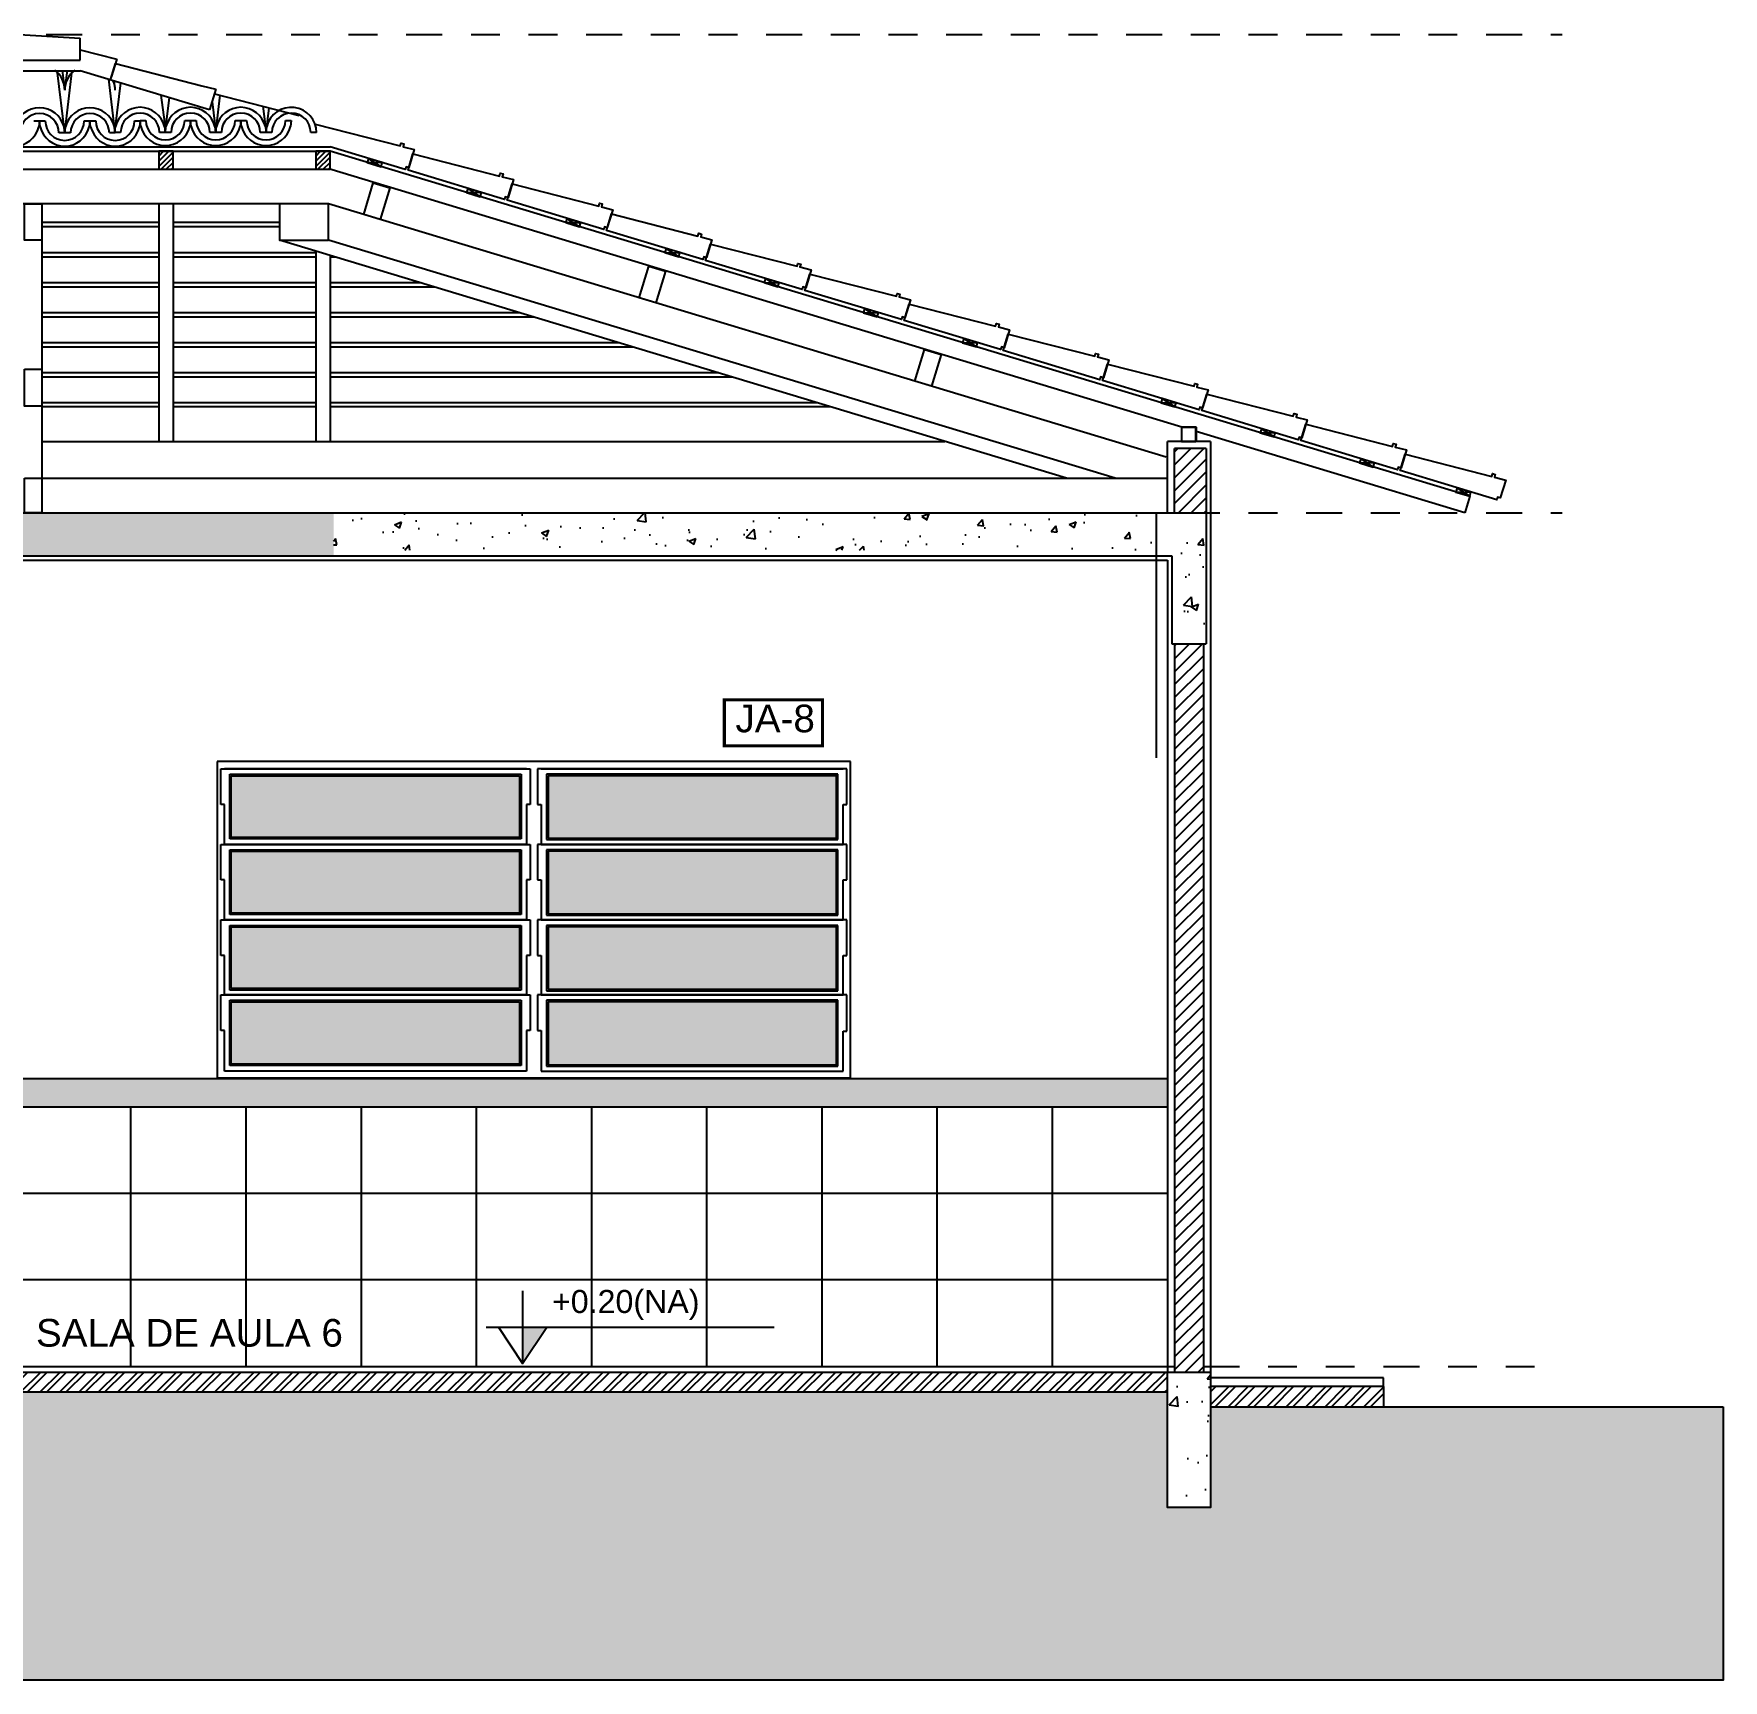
# Model space of a CAD drawing. Extents: x 183 to 373, y 23 to 105.
# Drawn here: x 261.7 to 267.57, y 79.7 to 85.42 of the extents above; entities that cross this region are included whole.
import ezdxf

# ---------------------------------------------------------------- set-up
doc = ezdxf.new("R2010")
doc.units = 0
doc.header["$LTSCALE"] = 0.005
doc.linetypes.add('C5', pattern=[60, 50, -5, 0, -5])
doc.linetypes.add('TRAÇO-2PTOS_P', pattern=[0.625, 0.25, -0.125, 0, -0.125, 0, -0.125])
doc.layers.get('0').update_dxf_attribs({"linetype": 'CONTINUOUS'})
for name, color, linetype in [('01', 1, 'CONTINUOUS'), ('252', 252, 'CONTINUOUS'), ('A-COTAS', 1, 'CONTINUOUS'), ('A-ESQUADRIAS', 2, 'CONTINUOUS'), ('A-PAREDE', 5, 'CONTINUOUS'), ('A-TELHAS', 2, 'CONTINUOUS'), ('ARQ-ALV-CORTE', 4, 'CONTINUOUS'), ('ARQ-EXO-1_100', 251, 'C5'), ('ARQ-HTC', 9, 'CONTINUOUS'), ('ARQ-PIS-CORTE', 2, 'CONTINUOUS'), ('ARQ-SMB-1_050', 1, 'CONTINUOUS'), ('ARQ-SMB-1_100', 1, 'CONTINUOUS'), ('ARQ-TLH-VISTA1', 2, 'CONTINUOUS'), ('ARQ-TXT-1_075', 2, 'CONTINUOUS'), ('BL-AR-TELHA 2', 2, 'CONTINUOUS'), ('MADEIRAMENTO', 2, 'CONTINUOUS')]:
    doc.layers.add(name, color=color, linetype=linetype)
doc.styles.add('ESC-50-A20', font='arial.ttf', dxfattribs={"height": 0.1})
pattern_1 = [(50, (92.865, 34.55552), (0.25505854, -0.02231472), [0.02667, -0.29337]), (355, (92.865, 34.55552), (-0.0493408, 0.2674796), [0.021336, -0.2346968]), (100.45144, (92.88625, 34.55366), (0.20571775, 0.24516485), [0.022666, -0.24932634]), (46.1842, (92.865, 34.62664), (0.37951066, -0.05885926), [0.040005, -0.440055]), (96.63556, (92.89662, 34.62174), (0.3323658, 0.3463966), [0.033999, -0.37398985]), (351.18415, (92.865, 34.62664), (0.3323658, 0.3463966), [0.03200395, -0.3520436]), (21, (92.90056, 34.60886), (0.21226015, -0.14317128), [0.02667, -0.29337]), (326, (92.90056, 34.60886), (0.08652284, 0.25786315), [0.021336, -0.234696]), (71.45144, (92.91824, 34.59693), (0.298783, 0.11469188), [0.022666, -0.2493259]), (37.5, (92.865, 34.55552), (0.004324045, 0.118377054), [0, -0.2318512, 0, -0.238252, 0, -0.235585]), (7.5, (92.865, 34.55552), (0.09354753, 0.140252805), [0, -0.1358392, 0, -0.2265172, 0, -0.089789]), (327.5, (92.7857, 34.55552), (0.189826833, -0.00802024), [0, -0.0889, 0, -0.277368, 0, -0.368046]), (317.5, (92.75014, 34.55552), (0.20738085, 0.03559709), [0, -0.11557, 0, -0.1842008, 0, -0.261366])]
pattern_2 = [(45, (92.864996, 34.55552), (-0.0224506403, 0.0224506403), [])]
pattern_3 = [(45, (92.864996, 34.55552), (-0.03367596, 0.03367596), []), (45, (92.887447, 34.55552), (-0.03367596, 0.03367596), [])]

# ---------------------------------------------------------------- blocks, each defined once
blk = doc.blocks.new('T2')
at = {"linetype": 'Continuous'}
blk.add_lwpolyline([(0, 0.0594), (0.31, 0.073), (0.3096, 0.083), (0.3196, 0.0834), (0.32, 0.0734), (0.36, 0.075), (0.36, 0.0099), (0.35, 0.0099), (0.35, 0), (0, 0), (0.0001, 0.0594)], dxfattribs=at)
blk = doc.blocks.new('FNDE-Nível Corte-1_050')
blk.add_hatch(color=251).paths.add_polyline_path([(140.6568, -0.1868), (140.7408, -0.1868), (140.6568, -0.3128)])
at = {"color": 251}
for p, q in [((140.6568, -0.0608), (140.6568, -0.3128)), ((140.5308, -0.1868), (141.5308, -0.1868))]:
    blk.add_line(p, q, dxfattribs=at)
blk.add_lwpolyline([(140.5728, -0.1868), (140.6568, -0.3128), (140.7408, -0.1868)], dxfattribs=at)

msp = doc.modelspace()

# ---------------------------------------------------------------- hatches: boundary and pattern name
at = {"layer": 'A-COTAS'}
h = msp.add_hatch(color=252, dxfattribs=at)
h.set_gradient(color1=(91, 91, 91), one_color=1, tint=1, name='INVHEMISPHERICAL')
h.paths.add_polyline_path([(262.3867, 82.8394), (262.3867, 82.6249), (263.3879, 82.6249), (263.3879, 82.8394)])
h.paths.add_polyline_path([(262.3867, 82.5769), (262.3867, 82.3624), (263.3879, 82.3624), (263.3879, 82.5769)])
h.paths.add_polyline_path([(262.3867, 82.3144), (262.3867, 82.0999), (263.3879, 82.0999), (263.3879, 82.3144)])
h.paths.add_polyline_path([(262.3867, 82.0544), (262.3867, 81.8374), (263.3879, 81.8374), (263.3879, 82.0544)])
h.paths.add_polyline_path([(264.4879, 82.6226), (264.4879, 82.8394), (263.4867, 82.8394), (263.4867, 82.6226)])
h.paths.add_polyline_path([(264.4879, 82.3601), (264.4879, 82.5769), (263.4867, 82.5769), (263.4867, 82.3601)])
h.paths.add_polyline_path([(264.4879, 82.0976), (264.4879, 82.3144), (263.4867, 82.3144), (263.4867, 82.0976)])
h.paths.add_polyline_path([(263.4867, 82.0544), (263.4867, 81.8351), (264.4879, 81.8351), (264.4879, 82.0544)])
at = {"layer": 'A-ESQUADRIAS'}
h = msp.add_hatch(dxfattribs=at)
h.set_pattern_fill('GOST_WOOD', color=251, scale=0.01, angle=90)
h.set_pattern_definition([(180, (218.797824, -81.4883), (7e-18, 0.06), [0.1, -0.02]), (180, (218.817824, -81.4683), (7e-18, 0.06), [0.06, -0.015, 0.03, -0.015]), (180, (218.847824, -81.4483), (7e-18, 0.06), [0.1, -0.02])])
h.paths.add_polyline_path([(265.6373, 81.688), (265.6373, 81.788), (257.6373, 81.788), (257.6373, 81.688)])
at = {"layer": 'ARQ-HTC'}
h = msp.add_hatch(dxfattribs=at)
h.set_pattern_fill('ANSI31', color=256, scale=0.004, style=0)
h.set_pattern_definition([(45, (14.69506, 37.775708), (-0.0089802561, 0.0089802561), [])])
h.paths.add_polyline_path([(262.1347, 84.9458), (262.1847, 84.9458), (262.1847, 85.0085), (262.1347, 85.0085)])
h = msp.add_hatch(dxfattribs=at)
h.set_pattern_fill('ANSI31', color=256, scale=0.004, style=0)
h.set_pattern_definition([(45, (15.240083, 37.775708), (-0.0089802561, 0.0089802561), [])])
h.paths.add_polyline_path([(262.6798, 84.9458), (262.7298, 84.9458), (262.7298, 85.0085), (262.6798, 85.0085)])
h = msp.add_hatch(dxfattribs=at)
h.set_pattern_fill('ANSI31', color=251, scale=0.01, style=0)
h.set_pattern_definition(pattern_2)
h.paths.add_polyline_path([(265.6623, 83.9757), (265.7723, 83.9757), (265.7723, 83.7528), (265.6623, 83.7528)])
h = msp.add_hatch(dxfattribs=at)
h.set_pattern_fill('AR-CONC', color=251, scale=0.0014, style=0)
h.set_pattern_definition(pattern_1)
h.paths.add_polyline_path([(262.7419, 83.7528), (253.4798, 83.7528), (253.4798, 83.6028), (262.7419, 83.6028)])
h = msp.add_hatch(dxfattribs=at)
h.set_pattern_fill('AR-CONC', color=251, scale=0.0014, style=0)
h.set_pattern_definition(pattern_1)
h.paths.add_polyline_path([(265.7723, 83.7528), (262.7419, 83.7528), (262.7419, 83.6228), (265.6523, 83.6228), (265.6523, 83.2978), (265.7723, 83.2978)])
h = msp.add_hatch(dxfattribs=at)
h.set_pattern_fill('ANSI31', color=251, scale=0.01, style=0)
h.set_pattern_definition(pattern_2)
h.paths.add_polyline_path([(265.6623, 83.2978), (265.7623, 83.2978), (265.7623, 80.7678), (265.6623, 80.7678)])
h = msp.add_hatch(dxfattribs=at)
h.set_pattern_fill('ANSI32', color=251, scale=0.005, style=0)
h.set_pattern_definition(pattern_3)
h.paths.add_polyline_path([(257.6373, 80.6978), (265.6373, 80.6978), (265.6373, 80.7678), (257.6373, 80.7678)])
h = msp.add_hatch(dxfattribs=at)
h.set_pattern_fill('AR-CONC', color=251, scale=0.0014, style=0)
h.set_pattern_definition(pattern_1)
h.paths.add_polyline_path([(265.7873, 80.7678), (265.6373, 80.7678), (265.6373, 80.2978), (265.7873, 80.2978)])
h = msp.add_hatch(dxfattribs=at)
h.set_pattern_fill('EARTH', color=252, scale=0.02, angle=45, style=0)
h.set_pattern_definition([(45, (92.865, 34.55552), (1e-17, 0.17960512), [0.127, -0.127]), (45, (92.83132, 34.5892), (1e-17, 0.17960512), [0.127, -0.127]), (45, (92.79764, 34.62287), (1e-17, 0.17960512), [0.127, -0.127]), (135, (92.79764, 34.64532), (-0.17960512, 1e-17), [0.127, -0.127]), (135, (92.83132, 34.679), (-0.17960512, 1e-17), [0.127, -0.127]), (135, (92.865, 34.71267), (-0.17960512, 1e-17), [0.127, -0.127])])
h.paths.add_polyline_path([(249.3373, 80.2978), (249.3373, 80.6978), (247.7524, 80.6978), (247.7524, 79.6978), (267.5675, 79.6978), (267.5675, 80.6478), (265.7873, 80.6478), (265.7873, 80.2978), (265.6373, 80.2978), (265.6373, 80.6978), (257.6373, 80.6978), (257.6373, 80.2978), (257.4873, 80.2978), (257.4873, 80.6978), (249.4873, 80.6978), (249.4873, 80.2978)])
h = msp.add_hatch(dxfattribs=at)
h.set_pattern_fill('ANSI32', color=251, scale=0.005, style=0)
h.set_pattern_definition(pattern_3)
h.paths.add_polyline_path([(265.7873, 80.7178), (266.3873, 80.7178), (266.3873, 80.6478), (265.7873, 80.6478)])

# ---------------------------------------------------------------- linework, layer by layer
msp.add_line((265.5983, 83.7528), (265.5983, 82.9018))
at = {"color": 1}
msp.add_line((257.6373, 83.5878), (265.6373, 83.5878), dxfattribs=at)
at = {"color": 3}
for points in [[(262.1347, 84.9458), (262.1847, 84.9458), (262.1847, 85.0085), (262.1347, 85.0085)], [(262.6798, 84.9458), (262.7298, 84.9458), (262.7298, 85.0085), (262.6798, 85.0085)], [(262.9039, 84.7717), (262.8465, 84.7891), (262.8798, 84.899), (262.9372, 84.8816)], [(263.861, 84.4819), (263.8036, 84.4993), (263.8369, 84.6092), (263.8943, 84.5919)], [(264.8181, 84.1921), (264.7607, 84.2095), (264.7939, 84.3194), (264.8514, 84.3021)], [(265.686, 84.0007), (265.736, 84.0007), (265.736, 84.0507), (265.686, 84.0507)], [(265.7373, 84.0007), (265.6873, 84.0007), (265.6873, 84.0507), (265.7373, 84.0507)]]:
    msp.add_lwpolyline(points, close=True, dxfattribs=at)
at = {"layer": '01', "color": 251}
for p, q in [((262.1347, 84.8262), (262.1347, 84.0007)), ((262.1847, 84.8262), (262.1847, 84.0007)), ((262.1347, 84.7608), (261.7283, 84.7608)), ((262.1347, 84.7463), (261.7283, 84.7463)), ((262.5542, 84.7608), (262.1847, 84.7608)), ((262.5542, 84.7463), (262.1847, 84.7463)), ((262.1347, 84.6556), (261.7283, 84.6556)), ((262.6798, 84.6556), (262.1847, 84.6556)), ((262.6798, 84.6621), (262.6798, 84.0007)), ((262.1347, 84.6411), (261.7283, 84.6411)), ((262.6798, 84.6411), (262.1847, 84.6411)), ((262.7298, 84.647), (262.7298, 84.0007)), ((262.7492, 84.6411), (262.7298, 84.6411)), ((262.1347, 84.5513), (261.7283, 84.5513)), ((262.6798, 84.5513), (262.1847, 84.5513)), ((263.0459, 84.5513), (262.7298, 84.5513)), ((262.1347, 84.5368), (261.7283, 84.5368)), ((262.6798, 84.5368), (262.1847, 84.5368)), ((263.0937, 84.5368), (262.7298, 84.5368)), ((262.1347, 84.4469), (261.7283, 84.4469)), ((262.1347, 84.4325), (261.7283, 84.4325)), ((262.6798, 84.4469), (262.1847, 84.4469)), ((262.6798, 84.4325), (262.1847, 84.4325)), ((263.3904, 84.4469), (262.7298, 84.4469)), ((263.4383, 84.4325), (262.7298, 84.4325)), ((262.1347, 84.3426), (261.7283, 84.3426)), ((262.1347, 84.3281), (261.7283, 84.3281)), ((262.6798, 84.3426), (262.1847, 84.3426)), ((262.6798, 84.3281), (262.1847, 84.3281)), ((263.735, 84.3426), (262.7298, 84.3426)), ((263.7828, 84.3281), (262.7298, 84.3281)), ((262.1347, 84.2383), (261.7283, 84.2383)), ((262.1347, 84.2238), (261.7283, 84.2238)), ((262.6798, 84.2383), (262.1847, 84.2383)), ((262.6798, 84.2238), (262.1847, 84.2238)), ((264.0795, 84.2383), (262.7298, 84.2383)), ((264.1274, 84.2238), (262.7298, 84.2238)), ((262.1347, 84.1348), (261.7283, 84.1348)), ((262.6798, 84.1348), (262.1847, 84.1348)), ((264.4213, 84.1348), (262.7298, 84.1348)), ((262.1347, 84.1203), (261.7283, 84.1203)), ((262.6798, 84.1203), (262.1847, 84.1203)), ((264.4691, 84.1203), (262.7298, 84.1203)), ((261.7283, 84.0007), (264.8641, 84.0007))]:
    msp.add_line(p, q, dxfattribs=at)
at = {"layer": '01'}
for p, q in [((265.6373, 83.7528), (265.6373, 84.0007)), ((265.7873, 84.0007), (265.6373, 84.0007)), ((265.7873, 84.0007), (265.6373, 84.0007)), ((265.7873, 84.0007), (265.7873, 80.7678)), ((265.6373, 83.5878), (265.6373, 80.7678))]:
    msp.add_line(p, q, dxfattribs=at)
at = {"layer": '252'}
for p, q in [((262.0373, 81.688), (262.0373, 80.7878)), ((262.4373, 81.688), (262.4373, 80.7878)), ((262.8373, 81.688), (262.8373, 80.7878)), ((263.2373, 81.688), (263.2373, 80.7878)), ((263.6373, 81.688), (263.6373, 80.7878)), ((264.0373, 81.688), (264.0373, 80.7878)), ((264.4373, 81.688), (264.4373, 80.7878)), ((264.8373, 81.688), (264.8373, 80.7878)), ((265.2373, 81.688), (265.2373, 80.7878)), ((265.6373, 81.388), (257.6373, 81.388)), ((265.6373, 81.088), (257.6373, 81.088))]:
    msp.add_line(p, q, dxfattribs=at)
at = {"layer": 'A-COTAS'}
for p, q in [((264.5373, 82.8888), (262.3373, 82.8888)), ((262.3373, 82.8888), (262.3373, 81.7888)), ((262.35, 82.8634), (263.4246, 82.8634)), ((262.35, 82.7399), (262.35, 82.8634)), ((263.4119, 82.8634), (262.3627, 82.8634)), ((262.3817, 82.8444), (263.3929, 82.8444)), ((262.3817, 82.6199), (262.3817, 82.8444)), ((262.3867, 82.8394), (263.3879, 82.8394)), ((262.3867, 82.6249), (262.3867, 82.8394)), ((263.3879, 82.8394), (263.3879, 82.6249)), ((263.3929, 82.8444), (263.3929, 82.6199)), ((263.4246, 82.8634), (263.4246, 82.7399)), ((264.5246, 82.8634), (263.45, 82.8634)), ((263.45, 82.8634), (263.45, 82.7399)), ((263.4627, 82.8634), (264.5119, 82.8634)), ((264.4929, 82.8444), (263.4817, 82.8444)), ((263.4817, 82.8444), (263.4817, 82.6176)), ((264.4879, 82.8394), (263.4867, 82.8394)), ((263.4867, 82.8394), (263.4867, 82.6226)), ((264.4879, 82.6226), (264.4879, 82.8394)), ((264.4929, 82.6176), (264.4929, 82.8444)), ((264.5246, 82.7401), (264.5246, 82.8634)), ((264.5373, 81.7888), (264.5373, 82.8888)), ((262.3627, 82.7399), (262.35, 82.7399)), ((262.3627, 82.6009), (262.3627, 82.7399)), ((263.4246, 82.7399), (263.4119, 82.7399)), ((263.4119, 82.7399), (263.4119, 82.6009)), ((263.45, 82.7399), (263.4627, 82.7399)), ((263.4627, 82.7399), (263.4627, 82.6009)), ((264.5119, 82.6009), (264.5119, 82.7401)), ((264.5119, 82.7401), (264.5246, 82.7401)), ((263.3929, 82.6199), (262.3817, 82.6199)), ((263.3879, 82.6249), (262.3867, 82.6249)), ((263.4817, 82.6176), (264.4929, 82.6176)), ((263.4867, 82.6226), (264.4879, 82.6226)), ((262.35, 82.6009), (263.4246, 82.6009)), ((262.35, 82.4774), (262.35, 82.6009)), ((263.4119, 82.6009), (262.3627, 82.6009)), ((263.4119, 82.6009), (262.3627, 82.6009)), ((262.3817, 82.5819), (263.3929, 82.5819)), ((262.3817, 82.3574), (262.3817, 82.5819)), ((262.3867, 82.5769), (263.3879, 82.5769)), ((262.3867, 82.3624), (262.3867, 82.5769)), ((263.3879, 82.5769), (263.3879, 82.3624)), ((263.3929, 82.5819), (263.3929, 82.3574)), ((263.4246, 82.6009), (263.4246, 82.4774)), ((264.5246, 82.6009), (263.45, 82.6009)), ((263.45, 82.6009), (263.45, 82.4774)), ((263.4627, 82.6009), (264.5119, 82.6009)), ((263.4627, 82.6009), (264.5119, 82.6009)), ((264.4929, 82.5819), (263.4817, 82.5819)), ((263.4817, 82.5819), (263.4817, 82.3551)), ((264.4879, 82.5769), (263.4867, 82.5769)), ((263.4867, 82.5769), (263.4867, 82.3601)), ((264.4879, 82.3601), (264.4879, 82.5769)), ((264.4929, 82.3551), (264.4929, 82.5819)), ((264.5246, 82.4776), (264.5246, 82.6009)), ((262.3627, 82.4774), (262.35, 82.4774)), ((262.3627, 82.3384), (262.3627, 82.4774)), ((263.4246, 82.4774), (263.4119, 82.4774)), ((263.4119, 82.4774), (263.4119, 82.3384)), ((263.45, 82.4774), (263.4627, 82.4774)), ((263.4627, 82.4774), (263.4627, 82.3384)), ((264.5119, 82.3384), (264.5119, 82.4776)), ((264.5119, 82.4776), (264.5246, 82.4776)), ((262.35, 82.3384), (263.4246, 82.3384)), ((262.35, 82.2149), (262.35, 82.3384)), ((263.4119, 82.3384), (262.3627, 82.3384)), ((263.4119, 82.3384), (262.3627, 82.3384)), ((263.3929, 82.3574), (262.3817, 82.3574)), ((262.3817, 82.3194), (263.3929, 82.3194)), ((262.3817, 82.0949), (262.3817, 82.3194)), ((263.3879, 82.3624), (262.3867, 82.3624)), ((262.3867, 82.3144), (263.3879, 82.3144)), ((262.3867, 82.0999), (262.3867, 82.3144)), ((263.3879, 82.3144), (263.3879, 82.0999)), ((263.3929, 82.3194), (263.3929, 82.0949)), ((263.4246, 82.3384), (263.4246, 82.2149)), ((264.5246, 82.3384), (263.45, 82.3384)), ((263.45, 82.3384), (263.45, 82.2149)), ((263.4627, 82.3384), (264.5119, 82.3384)), ((263.4627, 82.3384), (264.5119, 82.3384)), ((263.4817, 82.3551), (264.4929, 82.3551)), ((264.4929, 82.3194), (263.4817, 82.3194)), ((263.4817, 82.3194), (263.4817, 82.0926)), ((263.4867, 82.3601), (264.4879, 82.3601)), ((264.4879, 82.3144), (263.4867, 82.3144)), ((263.4867, 82.3144), (263.4867, 82.0976)), ((264.4879, 82.0976), (264.4879, 82.3144)), ((264.4929, 82.0926), (264.4929, 82.3194)), ((264.5246, 82.2151), (264.5246, 82.3384)), ((262.3627, 82.2149), (262.35, 82.2149)), ((262.3627, 82.0784), (262.3627, 82.2149)), ((263.4246, 82.2149), (263.4119, 82.2149)), ((263.4119, 82.2149), (263.4119, 82.0784)), ((263.45, 82.2149), (263.4627, 82.2149)), ((263.4627, 82.2149), (263.4627, 82.0784)), ((264.5119, 82.0784), (264.5119, 82.2151)), ((264.5119, 82.2151), (264.5246, 82.2151)), ((262.35, 82.0784), (263.4246, 82.0784)), ((262.35, 81.9549), (262.35, 82.0784)), ((263.4119, 82.0784), (262.3627, 82.0784)), ((263.4119, 82.0784), (262.3627, 82.0784)), ((263.3929, 82.0949), (262.3817, 82.0949)), ((263.3879, 82.0999), (262.3867, 82.0999)), ((263.4246, 82.0784), (263.4246, 81.9549)), ((264.5246, 82.0784), (263.45, 82.0784)), ((263.45, 82.0784), (263.45, 81.9549)), ((263.4627, 82.0784), (264.5119, 82.0784)), ((263.4627, 82.0784), (264.5119, 82.0784)), ((263.4817, 82.0926), (264.4929, 82.0926)), ((263.4867, 82.0976), (264.4879, 82.0976)), ((264.5246, 81.9526), (264.5246, 82.0784)), ((262.3817, 82.0594), (263.3929, 82.0594)), ((262.3817, 81.8324), (262.3817, 82.0594)), ((262.3867, 82.0544), (263.3879, 82.0544)), ((262.3867, 81.8374), (262.3867, 82.0544)), ((263.3879, 82.0544), (263.3879, 81.8374)), ((263.3929, 82.0594), (263.3929, 81.8324)), ((264.4929, 82.0594), (263.4817, 82.0594)), ((263.4817, 82.0594), (263.4817, 81.8301)), ((264.4879, 82.0544), (263.4867, 82.0544)), ((263.4867, 82.0544), (263.4867, 81.8351)), ((264.4879, 81.8351), (264.4879, 82.0544)), ((264.4929, 81.8301), (264.4929, 82.0594)), ((262.3627, 81.9549), (262.35, 81.9549)), ((262.3627, 81.8134), (262.3627, 81.9549)), ((263.4246, 81.9549), (263.4119, 81.9549)), ((263.4119, 81.9549), (263.4119, 81.8134)), ((263.45, 81.9549), (263.4627, 81.9549)), ((263.4627, 81.9549), (263.4627, 81.8134)), ((264.5119, 81.8134), (264.5119, 81.9526)), ((264.5119, 81.9526), (264.5246, 81.9526)), ((264.5373, 81.7888), (262.3373, 81.7888)), ((263.4119, 81.8134), (262.3627, 81.8134)), ((263.3929, 81.8324), (262.3817, 81.8324)), ((263.3879, 81.8374), (262.3867, 81.8374)), ((263.4627, 81.8134), (264.5119, 81.8134)), ((263.4817, 81.8301), (264.4929, 81.8301)), ((263.4867, 81.8351), (264.4879, 81.8351))]:
    msp.add_line(p, q, dxfattribs=at)
msp.add_lwpolyline([(257.6373, 81.788), (265.6373, 81.788), (265.6373, 81.688), (257.6373, 81.688)], close=True, dxfattribs=at)
at = {"layer": 'A-PAREDE', "color": 5}
for p, q in [((265.6623, 83.7528), (265.6623, 83.9757)), ((265.7723, 83.9757), (265.7723, 83.2978)), ((241.1873, 83.7528), (265.7723, 83.7528)), ((257.6223, 83.6028), (265.6523, 83.6028)), ((265.6523, 83.6028), (265.6523, 83.2978)), ((265.6523, 83.2978), (265.7723, 83.2978)), ((265.6623, 83.2978), (265.6623, 80.7678)), ((265.7623, 83.2978), (265.7623, 80.7678)), ((257.6373, 80.7678), (265.7873, 80.7678)), ((265.6373, 80.6978), (257.6373, 80.6978)), ((266.3873, 80.7178), (265.7873, 80.7178)), ((266.3873, 80.7178), (266.3873, 80.6478)), ((265.7873, 80.6478), (267.5675, 80.6478))]:
    msp.add_line(p, q, dxfattribs=at)
at = {"layer": 'A-PAREDE'}
for points in [[(261.6683, 84.8262), (261.7283, 84.8262), (261.7283, 84.7002), (261.6683, 84.7002)], [(262.7239, 84.8262), (262.5542, 84.8262), (262.5542, 84.7002), (262.7239, 84.7002)], [(261.6683, 84.2518), (261.7283, 84.2518), (261.7283, 84.1227), (261.6683, 84.1227)], [(261.6683, 83.8728), (261.7283, 83.8728), (261.7283, 83.7528), (261.6683, 83.7528)]]:
    msp.add_lwpolyline(points, close=True, dxfattribs=at)
at = {"layer": 'A-PAREDE', "color": 5}
msp.add_lwpolyline([(265.6373, 80.7678), (265.7873, 80.7678), (265.7873, 80.2978), (265.6373, 80.2978)], close=True, dxfattribs=at)
at = {"layer": 'A-TELHAS'}
msp.add_lwpolyline([(262.6776, 85.1024), (262.9737, 85.0268), (262.9762, 85.0364), (262.9859, 85.0339), (262.9833, 85.0243), (263.0221, 85.0142), (263.0032, 84.9518), (262.9936, 84.9547), (262.9908, 84.9453), (262.7298, 85.0243)], dxfattribs=at)
at = {"layer": 'ARQ-ALV-CORTE'}
for p, q in [((265.7723, 83.9757), (265.6623, 83.9757)), ((265.6523, 83.2978), (265.7723, 83.2978))]:
    msp.add_line(p, q, dxfattribs=at)
at = {"layer": 'ARQ-EXO-1_100', "color": 252, "linetype": 'TRAÇO-2PTOS_P', "ltscale": 100}
for p, q in [((205.4942, 85.4144), (267.0085, 85.4144)), ((205.4942, 83.7528), (267.0085, 83.7528)), ((257.6373, 80.7878), (267.0085, 80.7878))]:
    msp.add_line(p, q, dxfattribs=at)
at = {"layer": 'ARQ-HTC', "color": 252}
msp.add_lwpolyline([(267.5675, 80.6478), (267.5675, 79.6978), (227.9373, 79.6978)], dxfattribs=at)
at = {"layer": 'ARQ-PIS-CORTE'}
for p, q in [((257.6373, 80.7878), (265.6373, 80.7878)), ((266.3873, 80.7478), (265.7873, 80.7478)), ((266.3873, 80.7178), (266.3873, 80.7478))]:
    msp.add_line(p, q, dxfattribs=at)
at = {"layer": 'ARQ-SMB-1_100', "color": 252, "ltscale": 10, "const_width": 0.0107}
msp.add_lwpolyline([(264.0988, 82.9434), (264.4398, 82.9434), (264.4398, 83.1034), (264.0988, 83.1034)], close=True, dxfattribs=at)
at = {"layer": 'ARQ-TLH-VISTA1'}
for p, q in [((261.7009, 85.1139), (261.7209, 85.1139)), ((261.7209, 85.1139), (261.7184, 85.0931)), ((261.7234, 85.0931), (261.7209, 85.1139)), ((261.7209, 85.1139), (261.7409, 85.1139)), ((261.8084, 85.072), (261.7884, 85.072)), ((261.8059, 85.0927), (261.8084, 85.072)), ((261.8084, 85.072), (261.8109, 85.0927)), ((261.8284, 85.072), (261.8084, 85.072)), ((261.8759, 85.1139), (261.8959, 85.1139)), ((261.8959, 85.1139), (261.8934, 85.0931)), ((261.8984, 85.0931), (261.8959, 85.1139)), ((261.8959, 85.1139), (261.9159, 85.1139)), ((261.9834, 85.072), (261.9634, 85.072)), ((261.9809, 85.0927), (261.9834, 85.072)), ((261.9825, 85.0736), (261.985, 85.0943)), ((262.0025, 85.0736), (261.9825, 85.0736)), ((262.0509, 85.1139), (262.0709, 85.1139)), ((262.0709, 85.1139), (262.0684, 85.0931)), ((262.0725, 85.0947), (262.07, 85.1155)), ((262.07, 85.1155), (262.09, 85.1155)), ((262.1575, 85.0736), (262.1375, 85.0736)), ((262.155, 85.0943), (262.1575, 85.0736)), ((262.1575, 85.0736), (262.16, 85.0943)), ((262.1775, 85.0736), (262.1575, 85.0736)), ((262.225, 85.1155), (262.245, 85.1155)), ((262.245, 85.1155), (262.2425, 85.0947)), ((262.2475, 85.0947), (262.245, 85.1155)), ((262.245, 85.1155), (262.265, 85.1155)), ((262.3325, 85.0736), (262.3125, 85.0736)), ((262.33, 85.0943), (262.3325, 85.0736)), ((262.3325, 85.0736), (262.335, 85.0943)), ((262.3525, 85.0736), (262.3325, 85.0736)), ((262.4, 85.1155), (262.42, 85.1155)), ((262.42, 85.1155), (262.4175, 85.0947)), ((262.4225, 85.0947), (262.42, 85.1155)), ((262.42, 85.1155), (262.44, 85.1155)), ((262.575, 85.1155), (262.595, 85.1155)), ((262.595, 85.1155), (262.5925, 85.0947)), ((262.6825, 85.0736), (262.6625, 85.0736)), ((211.6447, 85.0243), (262.7298, 85.0243)), ((265.6327, 83.9455), (262.7239, 84.8262)), ((261.7283, 84.7002), (261.7283, 84.2518)), ((265.2865, 83.8728), (262.5542, 84.7002)), ((265.4563, 83.8728), (262.7239, 84.7002)), ((261.7283, 84.1227), (261.7283, 83.8728)), ((261.7283, 83.8728), (265.6327, 83.8728))]:
    msp.add_line(p, q, dxfattribs=at)
for centre, radius, start, end in [((261.7209, 85.072), 0.0875, 13.72816, 166.27184), ((261.7209, 85.072), 0.0675, 0, 180), ((261.8959, 85.072), 0.0875, 13.72816, 166.27184), ((261.8959, 85.072), 0.0675, 0, 180), ((262.07, 85.0736), 0.0675, 0, 180), ((262.245, 85.0736), 0.0675, 0, 180), ((262.42, 85.0736), 0.0675, 0, 180), ((262.595, 85.0736), 0.0875, 0, 166.27184), ((262.595, 85.0736), 0.0675, 0, 180), ((261.6334, 85.1139), 0.0875, 193.72816, 346.27184), ((261.8084, 85.1139), 0.0875, 193.72816, 346.27184), ((261.8084, 85.1139), 0.0675, 180, 0), ((261.9834, 85.1139), 0.0875, 193.72816, 346.27184), ((261.9834, 85.1139), 0.0675, 180, 0), ((262.1575, 85.1155), 0.0875, 193.72816, 346.27184), ((262.1575, 85.1155), 0.0675, 180, 0), ((262.3325, 85.1155), 0.0875, 193.72816, 346.27184), ((262.3325, 85.1155), 0.0675, 180, 0), ((262.5075, 85.1155), 0.0875, 193.72816, 346.27184), ((262.5075, 85.1155), 0.0675, 180, 0)]:
    msp.add_arc(centre, radius, start, end, dxfattribs=at)
at = {"layer": 'BL-AR-TELHA 2'}
for p, q in [((261.8085, 85.0728), (261.7824, 85.29)), ((261.8085, 85.225), (261.8007, 85.29)), ((261.8085, 85.0728), (261.8347, 85.29)), ((261.8091, 85.2203), (261.8175, 85.29)), ((261.9835, 85.0728), (261.9612, 85.2583)), ((261.9835, 85.225), (261.9802, 85.2526)), ((261.985, 85.0943), (262.0032, 85.2456)), ((262.5075, 85.0736), (262.4875, 85.0736)), ((262.505, 85.0943), (262.5075, 85.0736)), ((262.5075, 85.0736), (262.51, 85.0943)), ((262.5275, 85.0736), (262.5075, 85.0736))]:
    msp.add_line(p, q, dxfattribs=at)
for points in [[(262.142, 85.2034), (262.1587, 85.0839), (262.172, 85.1943)], [(262.3199, 85.1796), (262.3326, 85.0744), (262.3481, 85.2029)], [(262.4967, 85.1649), (262.5075, 85.0736), (262.5178, 85.1595)]]:
    msp.add_lwpolyline(points, dxfattribs=at)
for centre, start, end in [((261.721, 85.2203), 0, 52.76584), ((261.896, 85.2203), 127.23416, 180), ((261.896, 85.2203), 0, 22.32103), ((262.07, 85.0736), 13.72816, 166.27184), ((262.245, 85.0736), 13.72816, 166.27184), ((262.42, 85.0736), 13.72816, 166.27184)]:
    msp.add_arc(centre, 0.0875, start, end, dxfattribs=at)
at = {"layer": 'MADEIRAMENTO', "color": 1}
for p, q in [((261.6121, 85.4165), (261.8623, 85.4012)), ((261.8623, 85.3244), (261.8623, 85.4012)), ((261.8623, 85.3613), (261.9888, 85.3284)), ((212.5123, 85.3244), (261.8623, 85.3244)), ((261.967, 85.2563), (261.9842, 85.3131)), ((261.9888, 85.3284), (261.9699, 85.2661)), ((261.9842, 85.3132), (262.2848, 85.2363)), ((212.5123, 85.2884), (261.8623, 85.2884)), ((262.3115, 85.152), (261.8623, 85.2884)), ((262.2848, 85.2363), (262.3333, 85.2238)), ((262.3333, 85.2238), (262.3115, 85.152)), ((211.6447, 85.0085), (262.7298, 85.0085)), ((266.6873, 83.8102), (262.7298, 85.0085)), ((262.8592, 84.9703), (262.9114, 84.9692)), ((262.8632, 84.9838), (262.9068, 84.9549)), ((211.6447, 84.9458), (262.7298, 84.9458)), ((265.6873, 84.0503), (262.7252, 84.9472)), ((263.2037, 84.866), (263.2559, 84.8649)), ((263.2078, 84.8795), (263.2513, 84.8506)), ((262.5542, 84.8262), (211.6461, 84.8262)), ((263.5523, 84.7751), (263.5959, 84.7463)), ((263.5483, 84.7616), (263.6005, 84.7606)), ((263.8928, 84.6573), (263.945, 84.6562)), ((263.8969, 84.6708), (263.9404, 84.642)), ((264.2374, 84.553), (264.2896, 84.5519)), ((264.2415, 84.5665), (264.285, 84.5376)), ((264.5819, 84.4486), (264.6341, 84.4476)), ((264.586, 84.4622), (264.6295, 84.4333)), ((264.9265, 84.3443), (264.9787, 84.3433)), ((264.9306, 84.3578), (264.9741, 84.329)), ((265.6156, 84.1357), (265.6678, 84.1346)), ((265.6197, 84.1492), (265.6632, 84.1203)), ((266.6699, 83.7528), (265.7373, 84.0352)), ((265.9601, 84.0313), (266.0123, 84.0303)), ((265.9642, 84.0448), (266.0077, 84.016)), ((266.3047, 83.927), (266.3569, 83.926)), ((266.3088, 83.9405), (266.3523, 83.9117)), ((266.6437, 83.8391), (266.6873, 83.8102)), ((266.6397, 83.8256), (266.6919, 83.8245)), ((266.6873, 83.8102), (266.6699, 83.7528))]:
    msp.add_line(p, q, dxfattribs=at)
msp.add_lwpolyline([(262.3285, 85.2079), (262.6217, 85.133)], dxfattribs=at)
for points in [[(262.9111, 84.9693), (262.8632, 84.9838), (262.8589, 84.9694), (262.9068, 84.9549)], [(263.2557, 84.865), (263.2078, 84.8795), (263.2035, 84.8651), (263.2513, 84.8506)], [(263.6002, 84.7606), (263.5523, 84.7751), (263.548, 84.7608), (263.5959, 84.7463)], [(263.9448, 84.6563), (263.8969, 84.6708), (263.8926, 84.6564), (263.9404, 84.642)], [(264.2893, 84.552), (264.2415, 84.5665), (264.2371, 84.5521), (264.285, 84.5376)], [(264.6339, 84.4477), (264.586, 84.4622), (264.5817, 84.4478), (264.6295, 84.4333)], [(264.9784, 84.3433), (264.9306, 84.3578), (264.9262, 84.3435), (264.9741, 84.329)], [(265.6675, 84.1347), (265.6197, 84.1492), (265.6153, 84.1348), (265.6632, 84.1203)], [(266.0121, 84.0304), (265.9642, 84.0448), (265.9599, 84.0305), (266.0077, 84.016)], [(266.3566, 83.926), (266.3088, 83.9405), (266.3044, 83.9262), (266.3523, 83.9117)], [(266.6916, 83.8246), (266.6437, 83.8391), (266.6394, 83.8247), (266.6873, 83.8102)]]:
    msp.add_lwpolyline(points, close=True, dxfattribs=at)

# ---------------------------------------------------------------- block references
at = {"layer": 'A-TELHAS', "extrusion": (0, 0, -1), "xscale": -1, "zscale": -1, "rotation": 16.84572691580383}
for p in [(-263.0004, 84.9424), (-263.3449, 84.8381), (-263.6895, 84.7338), (-264.034, 84.6294), (-264.3786, 84.5251), (-264.7231, 84.4208), (-265.0677, 84.3165), (-265.4122, 84.2121), (-265.7568, 84.1078), (-266.1013, 84.0035), (-266.4459, 83.8991)]:
    msp.add_blockref('T2', p, dxfattribs=at)
at = {"layer": 'ARQ-SMB-1_050'}
msp.add_blockref('FNDE-Nível Corte-1_050', (122.7413, 81.1106), dxfattribs=at)

# ---------------------------------------------------------------- texts
at = {"layer": 'ARQ-SMB-1_050', "style": 'ESC-50-A20'}
msp.add_attdef('+0.20(NA)', (263.5003, 80.9733), 'NA', height=0.08, dxfattribs=at)
at = {"layer": 'ARQ-TXT-1_075', "insert": (261.7085, 80.9525), "char_height": 0.096, "attachment_point": 1, "style": 'ESC-50-A20'}
msp.add_mtext_dynamic_manual_height_columns('SALA DE AULA 6', width=1.144669, gutter_width=0.5, heights=[0], dxfattribs=at)
at = {"layer": 'ARQ-TXT-1_075', "style": 'ESC-50-A20'}
msp.add_attdef('JA-8', (264.1376, 82.9904), '', height=0.096, dxfattribs=at)

doc.saveas('drawing.dxf')
